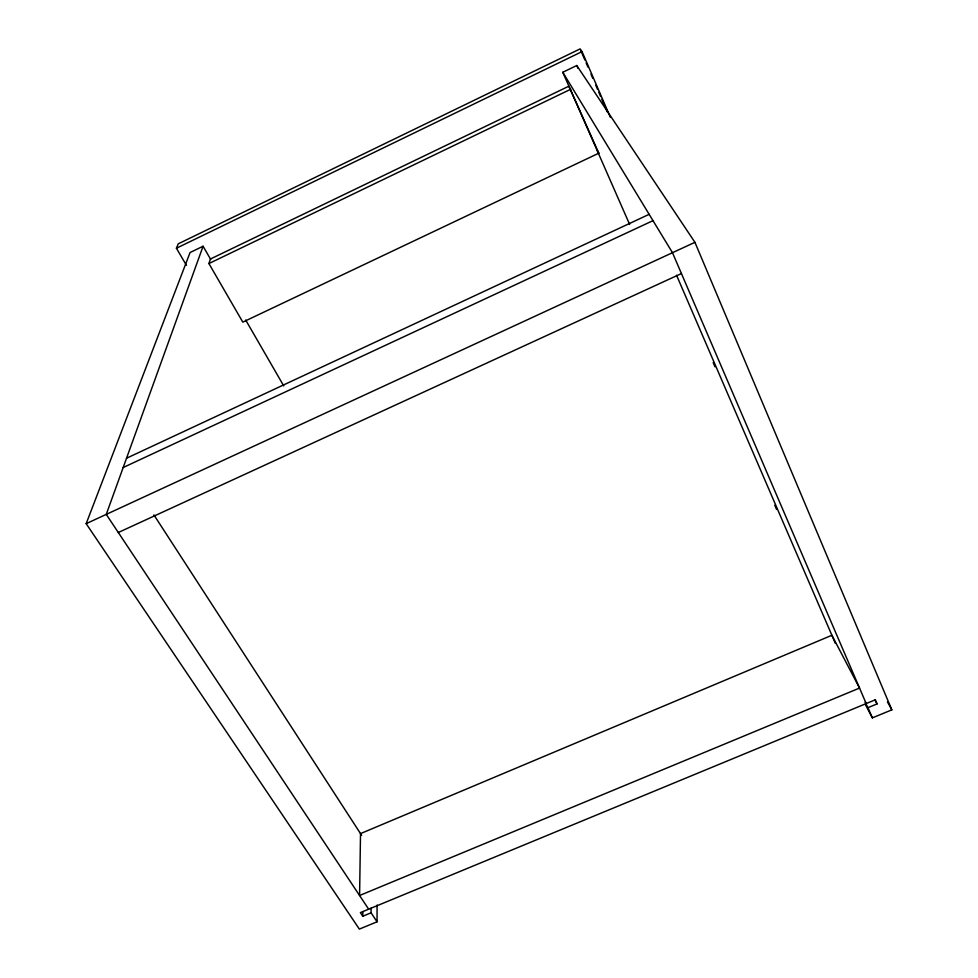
<?xml version="1.0" encoding="UTF-8"?>
<svg xmlns="http://www.w3.org/2000/svg" width="978" height="978" viewBox="0 0 978 978"><rect width="100%" height="100%" fill="white"/><g stroke="black" fill="none" stroke-linecap="round" stroke-linejoin="round"><path stroke-width="1.47" d="M210.686 259.427L203.082 246.248L190.062 252.544L86.174 523.67L359.354 929.1L377.068 921.802L371.078 912.804L371.102 908.22M371.078 912.804L362.777 916.227L362.838 911.655M208.913 263.547L210.441 258.999L568.89 86.174L598.817 153.179L242.813 322.129L208.913 263.547L570.736 89.242M203.082 246.248L106.26 514.379L368.669 909.185M186.443 265.331L176.407 248.229L178.228 243.84L580.101 48.9L582.044 51.602L610.382 117.36M176.407 248.229L582.044 51.602M629.624 224.402L562.79 72.274L576.763 65.514L694.93 242.324L891.826 709.857L872.352 717.876L865.298 704.343M126.541 458.23L649.147 214.329M123.179 467.521L652.998 220.649M86.174 523.67L694.93 242.324M118.314 532.509L681.434 273.547M865.139 702.253L867.963 707.669L877.07 703.915L875.322 699.796L360.369 912.621L362.777 916.227M153.925 514.941L361.628 835.322M562.79 72.274L672.473 252.691L866.202 703.573M245.686 320.026L283.73 385.894M596.751 149.585L598.817 153.179M887.437 701.825L891.826 709.857M874.919 699.881L877.07 703.915M576.763 65.514L577.974 68.301M580.712 50.306L584.93 60.098M586.14 62.898L587.949 67.103M590.969 74.096L592.778 78.301M595.798 85.294L597.607 89.499M598.817 92.299L600.626 96.504M601.837 99.304L607.265 111.895M676.531 275.209L835.395 643.402M713.17 362.581L714.979 366.774M774.772 505.247L776.581 509.44M867.963 707.669L872.352 717.876M377.056 905.053L377.068 921.802M360.515 833.611L359.586 895.506L859.54 688.072L831.887 635.272L360.515 833.611"/></g></svg>
